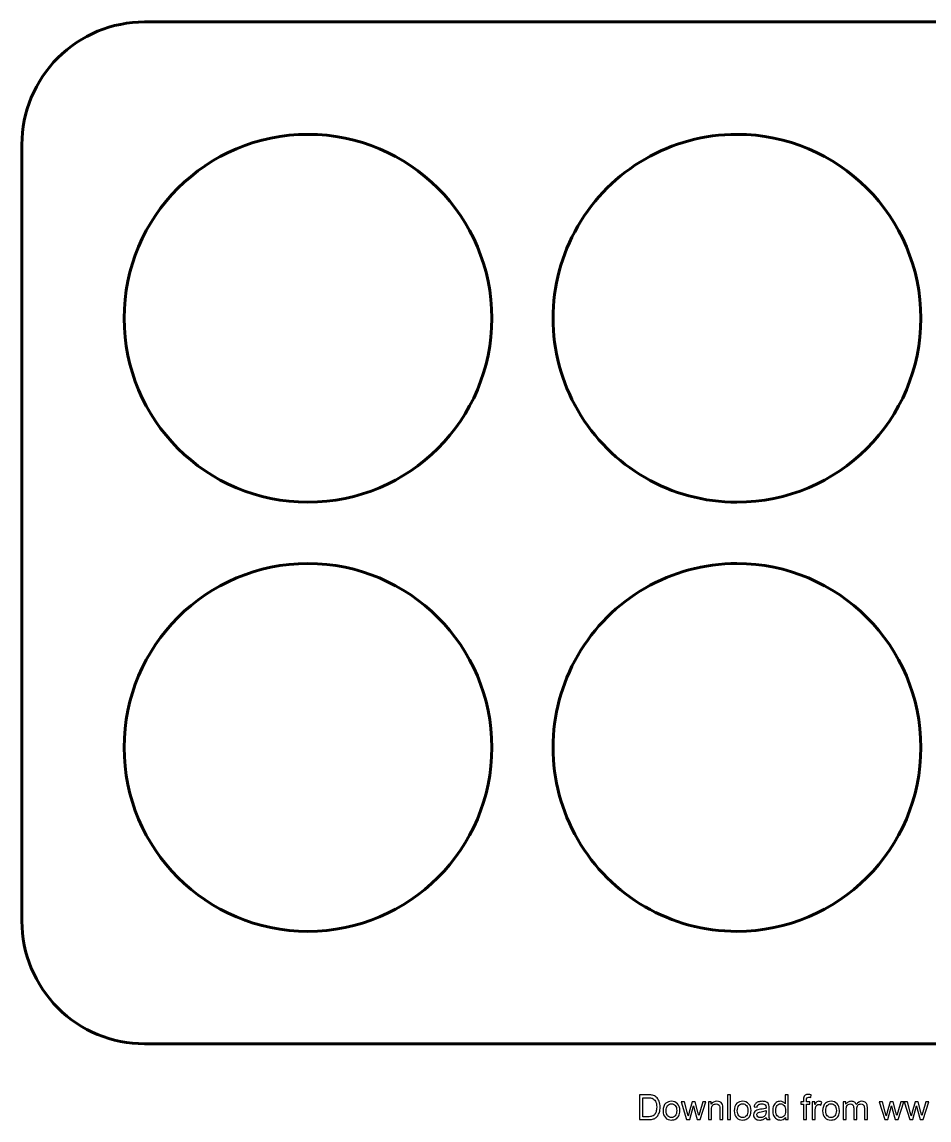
# Model space of a CAD drawing. Header units: millimetres. Extents: x -185 to 167, y -66 to 203.
# Drawn here: x -184.6 to 37.4, y -65.6 to 203 of the extents above; entities that cross this region are included whole.
import ezdxf

# ---------------------------------------------------------------- set-up
doc = ezdxf.new("R2010")
doc.units = ezdxf.units.MM
doc.header["$MEASUREMENT"] = 0
doc.layers.add('Layer 1', color=7, linetype='Continuous')

msp = doc.modelspace()

# ---------------------------------------------------------------- linework, layer by layer
at = {"layer": 'Layer 1', "color": 150, "lineweight": 60}
for points, knots in [([(-154.6373, 203.0031), (-162.5938, 203.0031), (-170.2244, 199.8424), (-175.8505, 194.2163), (-175.8505, 194.2163), (-181.4766, 188.5902), (-184.6373, 180.9596), (-184.6373, 173.0031)], [0, 0, 0, 0, 0.33333333, 0.33333333, 0.33333333, 0.33333333, 1, 1, 1, 1]), ([(-69.6373, 130.5031), (-69.6373, 155.3559), (-89.7844, 175.5031), (-114.6372, 175.5031), (-114.6372, 175.5031), (-139.49, 175.5031), (-159.6372, 155.356), (-159.6373, 130.5032), (-159.6373, 130.5032), (-159.6374, 105.6504), (-139.4903, 85.5032), (-114.6375, 85.5031), (-114.6375, 85.5031), (-89.7847, 85.503), (-69.6374, 105.6501), (-69.6373, 130.5029)], [0, 0, 0, 0, 0.2, 0.2, 0.2, 0.2, 0.4, 0.4, 0.4, 0.4, 0.6, 0.6, 0.6, 0.6, 1, 1, 1, 1]), ([(-9.6373, 175.5031), (-25.7143, 175.5031), (-40.57, 166.9261), (-48.6084, 153.0031), (-48.6084, 153.0031), (-56.6469, 139.0801), (-56.6469, 121.9261), (-48.6084, 108.0031), (-48.6084, 108.0031), (-40.57, 94.0801), (-25.7143, 85.5031), (-9.6373, 85.5031)], [0, 0, 0, 0, 0.25, 0.25, 0.25, 0.25, 0.5, 0.5, 0.5, 0.5, 1, 1, 1, 1]), ([(-9.6373, 85.5031), (15.2155, 85.5031), (35.3626, 105.6502), (35.3627, 130.503), (35.3627, 130.503), (35.3628, 155.3557), (15.2157, 175.503), (-9.6371, 175.5031)], [0, 0, 0, 0, 0.33333333, 0.33333333, 0.33333333, 0.33333333, 1, 1, 1, 1]), ([(-69.6373, 25.5031), (-69.6373, 50.3559), (-89.7844, 70.5031), (-114.6372, 70.5031), (-114.6372, 70.5031), (-139.49, 70.5031), (-159.6372, 50.356), (-159.6373, 25.5032), (-159.6373, 25.5032), (-159.6374, 0.6504), (-139.4903, -19.4968), (-114.6375, -19.4969), (-114.6375, -19.4969), (-89.7847, -19.497), (-69.6374, 0.6501), (-69.6373, 25.5029)], [0, 0, 0, 0, 0.2, 0.2, 0.2, 0.2, 0.4, 0.4, 0.4, 0.4, 0.6, 0.6, 0.6, 0.6, 1, 1, 1, 1]), ([(-9.6373, 70.5031), (-25.7143, 70.5031), (-40.57, 61.9261), (-48.6084, 48.0031), (-48.6084, 48.0031), (-56.6469, 34.0801), (-56.6469, 16.9261), (-48.6084, 3.0031), (-48.6084, 3.0031), (-40.57, -10.9199), (-25.7143, -19.4969), (-9.6373, -19.4969)], [0, 0, 0, 0, 0.25, 0.25, 0.25, 0.25, 0.5, 0.5, 0.5, 0.5, 1, 1, 1, 1]), ([(-9.6373, -19.4969), (15.2155, -19.4969), (35.3626, 0.6502), (35.3627, 25.503), (35.3627, 25.503), (35.3628, 50.3557), (15.2157, 70.503), (-9.6371, 70.5031)], [0, 0, 0, 0, 0.33333333, 0.33333333, 0.33333333, 0.33333333, 1, 1, 1, 1]), ([(-184.6373, -16.9969), (-184.6373, -24.9534), (-181.4766, -32.584), (-175.8505, -38.2101), (-175.8505, -38.2101), (-170.2244, -43.8362), (-162.5938, -46.9969), (-154.6373, -46.9969)], [0, 0, 0, 0, 0.33333333, 0.33333333, 0.33333333, 0.33333333, 1, 1, 1, 1])]:
    msp.add_open_spline(points, degree=3, knots=knots, dxfattribs=at)
for points in [[(-154.6373, 203.0031), (-154.6373, 203.0031), (135.3627, 203.0031), (135.3627, 203.0031)], [(-184.6373, -16.9969), (-184.6373, -16.9969), (-184.6373, 173.0031), (-184.6373, 173.0031)], [(135.3627, -46.9969), (135.3627, -46.9969), (-154.6373, -46.9969), (-154.6373, -46.9969)]]:
    msp.add_open_spline(points, degree=3, dxfattribs=at)
at = {"layer": 'Layer 1', "color": 7}
for points, knots in [([(-33.4663, -65.5563), (-33.4663, -65.5563), (-33.4663, -59.4941), (-33.4663, -59.4941), (-33.4663, -59.4941), (-33.4663, -59.4941), (-31.3778, -59.4941), (-31.3778, -59.4941), (-31.3778, -59.4941), (-30.9065, -59.4941), (-30.5467, -59.5224), (-30.2983, -59.5802), (-30.2983, -59.5802), (-29.9512, -59.6607), (-29.6548, -59.806), (-29.4093, -60.0148), (-29.4093, -60.0148), (-29.089, -60.2858), (-28.8505, -60.6301), (-28.6925, -61.0506), (-28.6925, -61.0506), (-28.533, -61.4711), (-28.454, -61.9523), (-28.454, -62.4928), (-28.454, -62.4928), (-28.454, -62.9528), (-28.5076, -63.3606), (-28.6148, -63.7162), (-28.6148, -63.7162), (-28.7221, -64.0718), (-28.8604, -64.3667), (-29.0283, -64.5996), (-29.0283, -64.5996), (-29.1976, -64.8324), (-29.3811, -65.0158), (-29.5815, -65.1485), (-29.5815, -65.1485), (-29.7804, -65.2825), (-30.0217, -65.3841), (-30.304, -65.4533), (-30.304, -65.4533), (-30.5876, -65.5224), (-30.9121, -65.5563), (-31.279, -65.5563), (-31.279, -65.5563), (-31.279, -65.5563), (-33.4663, -65.5563), (-33.4663, -65.5563)], [0, 0, 0, 0, 0.07692308, 0.07692308, 0.07692308, 0.07692308, 0.15384615, 0.15384615, 0.15384615, 0.15384615, 0.23076923, 0.23076923, 0.23076923, 0.23076923, 0.30769231, 0.30769231, 0.30769231, 0.30769231, 0.38461538, 0.38461538, 0.38461538, 0.38461538, 0.46153846, 0.46153846, 0.46153846, 0.46153846, 0.53846154, 0.53846154, 0.53846154, 0.53846154, 0.61538462, 0.61538462, 0.61538462, 0.61538462, 0.69230769, 0.69230769, 0.69230769, 0.69230769, 0.76923077, 0.76923077, 0.76923077, 0.76923077, 0.84615385, 0.84615385, 0.84615385, 0.84615385, 1, 1, 1, 1]), ([(-32.6619, -64.8451), (-32.6619, -64.8451), (-31.3693, -64.8451), (-31.3693, -64.8451), (-31.3693, -64.8451), (-30.97, -64.8451), (-30.6567, -64.8084), (-30.4295, -64.7336), (-30.4295, -64.7336), (-30.2024, -64.6588), (-30.0217, -64.5544), (-29.8863, -64.4189), (-29.8863, -64.4189), (-29.6972, -64.2284), (-29.549, -63.9716), (-29.4432, -63.6499), (-29.4432, -63.6499), (-29.3373, -63.3281), (-29.2837, -62.9387), (-29.2837, -62.4801), (-29.2837, -62.4801), (-29.2837, -61.8451), (-29.3881, -61.3568), (-29.5956, -61.0153), (-29.5956, -61.0153), (-29.803, -60.6738), (-30.0556, -60.4452), (-30.3533, -60.3295), (-30.3533, -60.3295), (-30.5678, -60.2463), (-30.9136, -60.2053), (-31.3905, -60.2053), (-31.3905, -60.2053), (-31.3905, -60.2053), (-32.6619, -60.2053), (-32.6619, -60.2053), (-32.6619, -60.2053), (-32.6619, -60.2053), (-32.6619, -64.8451), (-32.6619, -64.8451)], [0, 0, 0, 0, 0.09090909, 0.09090909, 0.09090909, 0.09090909, 0.18181818, 0.18181818, 0.18181818, 0.18181818, 0.27272727, 0.27272727, 0.27272727, 0.27272727, 0.36363636, 0.36363636, 0.36363636, 0.36363636, 0.45454545, 0.45454545, 0.45454545, 0.45454545, 0.54545455, 0.54545455, 0.54545455, 0.54545455, 0.63636364, 0.63636364, 0.63636364, 0.63636364, 0.72727273, 0.72727273, 0.72727273, 0.72727273, 0.81818182, 0.81818182, 0.81818182, 0.81818182, 1, 1, 1, 1]), ([(-27.7244, -63.3592), (-27.7244, -62.5478), (-27.4986, -61.9467), (-27.0457, -61.5558), (-27.0457, -61.5558), (-26.6689, -61.2312), (-26.2074, -61.0689), (-25.6642, -61.0689), (-25.6642, -61.0689), (-25.0616, -61.0689), (-24.5677, -61.2665), (-24.1839, -61.6616), (-24.1839, -61.6616), (-23.8015, -62.0553), (-23.6096, -62.6014), (-23.6096, -63.2971), (-23.6096, -63.2971), (-23.6096, -63.8615), (-23.6942, -64.3046), (-23.8636, -64.6278), (-23.8636, -64.6278), (-24.0329, -64.9509), (-24.2799, -65.2021), (-24.6044, -65.3813), (-24.6044, -65.3813), (-24.9276, -65.5605), (-25.2818, -65.6494), (-25.6642, -65.6494), (-25.6642, -65.6494), (-26.2794, -65.6494), (-26.7761, -65.4533), (-27.1557, -65.0596), (-27.1557, -65.0596), (-27.5353, -64.6659), (-27.7244, -64.0986), (-27.7244, -63.3592)], [0, 0, 0, 0, 0.1, 0.1, 0.1, 0.1, 0.2, 0.2, 0.2, 0.2, 0.3, 0.3, 0.3, 0.3, 0.4, 0.4, 0.4, 0.4, 0.5, 0.5, 0.5, 0.5, 0.6, 0.6, 0.6, 0.6, 0.7, 0.7, 0.7, 0.7, 0.8, 0.8, 0.8, 0.8, 1, 1, 1, 1]), ([(-26.9624, -63.3606), (-26.9624, -63.9222), (-26.8396, -64.3427), (-26.5941, -64.6207), (-26.5941, -64.6207), (-26.3471, -64.9001), (-26.0381, -65.0398), (-25.6642, -65.0398), (-25.6642, -65.0398), (-25.2945, -65.0398), (-24.9868, -64.9001), (-24.7399, -64.6193), (-24.7399, -64.6193), (-24.4944, -64.3385), (-24.3716, -63.9109), (-24.3716, -63.3366), (-24.3716, -63.3366), (-24.3716, -62.7947), (-24.4958, -62.3841), (-24.7427, -62.1061), (-24.7427, -62.1061), (-24.9897, -61.8267), (-25.2973, -61.687), (-25.6642, -61.687), (-25.6642, -61.687), (-26.0381, -61.687), (-26.3471, -61.8253), (-26.5941, -62.1033), (-26.5941, -62.1033), (-26.8396, -62.3813), (-26.9624, -62.8004), (-26.9624, -63.3606)], [0, 0, 0, 0, 0.11111111, 0.11111111, 0.11111111, 0.11111111, 0.22222222, 0.22222222, 0.22222222, 0.22222222, 0.33333333, 0.33333333, 0.33333333, 0.33333333, 0.44444444, 0.44444444, 0.44444444, 0.44444444, 0.55555556, 0.55555556, 0.55555556, 0.55555556, 0.66666667, 0.66666667, 0.66666667, 0.66666667, 0.77777778, 0.77777778, 0.77777778, 0.77777778, 1, 1, 1, 1]), ([(-21.9459, -65.5563), (-21.9459, -65.5563), (-23.2737, -61.1621), (-23.2737, -61.1621), (-23.2737, -61.1621), (-23.2737, -61.1621), (-22.4948, -61.1621), (-22.4948, -61.1621), (-22.4948, -61.1621), (-22.4948, -61.1621), (-21.7935, -63.6979), (-21.7935, -63.6979), (-21.7935, -63.6979), (-21.7935, -63.6979), (-21.5451, -64.6419), (-21.5451, -64.6419), (-21.5451, -64.6419), (-21.5352, -64.5953), (-21.459, -64.2934), (-21.3179, -63.736), (-21.3179, -63.736), (-21.3179, -63.736), (-20.6222, -61.1621), (-20.6222, -61.1621), (-20.6222, -61.1621), (-20.6222, -61.1621), (-19.8588, -61.1621), (-19.8588, -61.1621), (-19.8588, -61.1621), (-19.8588, -61.1621), (-19.197, -63.7134), (-19.197, -63.7134), (-19.197, -63.7134), (-19.197, -63.7134), (-18.9811, -64.5502), (-18.9811, -64.5502), (-18.9811, -64.5502), (-18.9811, -64.5502), (-18.7285, -63.7021), (-18.7285, -63.7021), (-18.7285, -63.7021), (-18.7285, -63.7021), (-17.9693, -61.1621), (-17.9693, -61.1621), (-17.9693, -61.1621), (-17.9693, -61.1621), (-17.2454, -61.1621), (-17.2454, -61.1621), (-17.2454, -61.1621), (-17.2454, -61.1621), (-18.6241, -65.5563), (-18.6241, -65.5563), (-18.6241, -65.5563), (-18.6241, -65.5563), (-19.3946, -65.5563), (-19.3946, -65.5563), (-19.3946, -65.5563), (-19.3946, -65.5563), (-20.0917, -62.9274), (-20.0917, -62.9274), (-20.0917, -62.9274), (-20.0917, -62.9274), (-20.2681, -62.1753), (-20.2681, -62.1753), (-20.2681, -62.1753), (-20.2681, -62.1753), (-21.1571, -65.5563), (-21.1571, -65.5563), (-21.1571, -65.5563), (-21.1571, -65.5563), (-21.9459, -65.5563), (-21.9459, -65.5563)], [0, 0, 0, 0, 0.05263158, 0.05263158, 0.05263158, 0.05263158, 0.10526316, 0.10526316, 0.10526316, 0.10526316, 0.15789474, 0.15789474, 0.15789474, 0.15789474, 0.21052632, 0.21052632, 0.21052632, 0.21052632, 0.26315789, 0.26315789, 0.26315789, 0.26315789, 0.31578947, 0.31578947, 0.31578947, 0.31578947, 0.36842105, 0.36842105, 0.36842105, 0.36842105, 0.42105263, 0.42105263, 0.42105263, 0.42105263, 0.47368421, 0.47368421, 0.47368421, 0.47368421, 0.52631579, 0.52631579, 0.52631579, 0.52631579, 0.57894737, 0.57894737, 0.57894737, 0.57894737, 0.63157895, 0.63157895, 0.63157895, 0.63157895, 0.68421053, 0.68421053, 0.68421053, 0.68421053, 0.73684211, 0.73684211, 0.73684211, 0.73684211, 0.78947368, 0.78947368, 0.78947368, 0.78947368, 0.84210526, 0.84210526, 0.84210526, 0.84210526, 0.89473684, 0.89473684, 0.89473684, 0.89473684, 1, 1, 1, 1]), ([(-16.6217, -65.5563), (-16.6217, -65.5563), (-16.6217, -61.1621), (-16.6217, -61.1621), (-16.6217, -61.1621), (-16.6217, -61.1621), (-15.9528, -61.1621), (-15.9528, -61.1621), (-15.9528, -61.1621), (-15.9528, -61.1621), (-15.9528, -61.7858), (-15.9528, -61.7858), (-15.9528, -61.7858), (-15.6311, -61.3074), (-15.1654, -61.0689), (-14.5572, -61.0689), (-14.5572, -61.0689), (-14.2919, -61.0689), (-14.0492, -61.1169), (-13.8277, -61.2115), (-13.8277, -61.2115), (-13.6061, -61.306), (-13.4396, -61.4316), (-13.3296, -61.5854), (-13.3296, -61.5854), (-13.2195, -61.7392), (-13.1419, -61.9227), (-13.0981, -62.1343), (-13.0981, -62.1343), (-13.0713, -62.2726), (-13.0572, -62.5139), (-13.0572, -62.8582), (-13.0572, -62.8582), (-13.0572, -62.8582), (-13.0572, -65.5563), (-13.0572, -65.5563), (-13.0572, -65.5563), (-13.0572, -65.5563), (-13.8023, -65.5563), (-13.8023, -65.5563), (-13.8023, -65.5563), (-13.8023, -65.5563), (-13.8023, -62.8865), (-13.8023, -62.8865), (-13.8023, -62.8865), (-13.8023, -62.5831), (-13.8305, -62.3559), (-13.8884, -62.2063), (-13.8884, -62.2063), (-13.9462, -62.0567), (-14.0492, -61.9368), (-14.196, -61.8465), (-14.196, -61.8465), (-14.3427, -61.7576), (-14.5163, -61.7124), (-14.7139, -61.7124), (-14.7139, -61.7124), (-15.03, -61.7124), (-15.3023, -61.8126), (-15.5323, -62.0144), (-15.5323, -62.0144), (-15.7623, -62.2148), (-15.8766, -62.5972), (-15.8766, -63.1588), (-15.8766, -63.1588), (-15.8766, -63.1588), (-15.8766, -65.5563), (-15.8766, -65.5563), (-15.8766, -65.5563), (-15.8766, -65.5563), (-16.6217, -65.5563), (-16.6217, -65.5563)], [0, 0, 0, 0, 0.05263158, 0.05263158, 0.05263158, 0.05263158, 0.10526316, 0.10526316, 0.10526316, 0.10526316, 0.15789474, 0.15789474, 0.15789474, 0.15789474, 0.21052632, 0.21052632, 0.21052632, 0.21052632, 0.26315789, 0.26315789, 0.26315789, 0.26315789, 0.31578947, 0.31578947, 0.31578947, 0.31578947, 0.36842105, 0.36842105, 0.36842105, 0.36842105, 0.42105263, 0.42105263, 0.42105263, 0.42105263, 0.47368421, 0.47368421, 0.47368421, 0.47368421, 0.52631579, 0.52631579, 0.52631579, 0.52631579, 0.57894737, 0.57894737, 0.57894737, 0.57894737, 0.63157895, 0.63157895, 0.63157895, 0.63157895, 0.68421053, 0.68421053, 0.68421053, 0.68421053, 0.73684211, 0.73684211, 0.73684211, 0.73684211, 0.78947368, 0.78947368, 0.78947368, 0.78947368, 0.84210526, 0.84210526, 0.84210526, 0.84210526, 0.89473684, 0.89473684, 0.89473684, 0.89473684, 1, 1, 1, 1]), ([(-11.9297, -65.5563), (-11.9297, -65.5563), (-11.9297, -59.4941), (-11.9297, -59.4941), (-11.9297, -59.4941), (-11.9297, -59.4941), (-11.1847, -59.4941), (-11.1847, -59.4941), (-11.1847, -59.4941), (-11.1847, -59.4941), (-11.1847, -65.5563), (-11.1847, -65.5563), (-11.1847, -65.5563), (-11.1847, -65.5563), (-11.9297, -65.5563), (-11.9297, -65.5563)], [0, 0, 0, 0, 0.2, 0.2, 0.2, 0.2, 0.4, 0.4, 0.4, 0.4, 0.6, 0.6, 0.6, 0.6, 1, 1, 1, 1]), ([(-10.3112, -63.3592), (-10.3112, -62.5478), (-10.0854, -61.9467), (-9.6325, -61.5558), (-9.6325, -61.5558), (-9.2557, -61.2312), (-8.7942, -61.0689), (-8.251, -61.0689), (-8.251, -61.0689), (-7.6484, -61.0689), (-7.1545, -61.2665), (-6.7707, -61.6616), (-6.7707, -61.6616), (-6.3883, -62.0553), (-6.1964, -62.6014), (-6.1964, -63.2971), (-6.1964, -63.2971), (-6.1964, -63.8615), (-6.281, -64.3046), (-6.4504, -64.6278), (-6.4504, -64.6278), (-6.6197, -64.9509), (-6.8667, -65.2021), (-7.1912, -65.3813), (-7.1912, -65.3813), (-7.5144, -65.5605), (-7.8686, -65.6494), (-8.251, -65.6494), (-8.251, -65.6494), (-8.8662, -65.6494), (-9.3629, -65.4533), (-9.7425, -65.0596), (-9.7425, -65.0596), (-10.1221, -64.6659), (-10.3112, -64.0986), (-10.3112, -63.3592)], [0, 0, 0, 0, 0.1, 0.1, 0.1, 0.1, 0.2, 0.2, 0.2, 0.2, 0.3, 0.3, 0.3, 0.3, 0.4, 0.4, 0.4, 0.4, 0.5, 0.5, 0.5, 0.5, 0.6, 0.6, 0.6, 0.6, 0.7, 0.7, 0.7, 0.7, 0.8, 0.8, 0.8, 0.8, 1, 1, 1, 1]), ([(-9.5492, -63.3606), (-9.5492, -63.9222), (-9.4264, -64.3427), (-9.1809, -64.6207), (-9.1809, -64.6207), (-8.9339, -64.9001), (-8.6249, -65.0398), (-8.251, -65.0398), (-8.251, -65.0398), (-7.8813, -65.0398), (-7.5736, -64.9001), (-7.3267, -64.6193), (-7.3267, -64.6193), (-7.0812, -64.3385), (-6.9584, -63.9109), (-6.9584, -63.3366), (-6.9584, -63.3366), (-6.9584, -62.7947), (-7.0826, -62.3841), (-7.3295, -62.1061), (-7.3295, -62.1061), (-7.5765, -61.8267), (-7.8841, -61.687), (-8.251, -61.687), (-8.251, -61.687), (-8.6249, -61.687), (-8.9339, -61.8253), (-9.1809, -62.1033), (-9.1809, -62.1033), (-9.4264, -62.3813), (-9.5492, -62.8004), (-9.5492, -63.3606)], [0, 0, 0, 0, 0.11111111, 0.11111111, 0.11111111, 0.11111111, 0.22222222, 0.22222222, 0.22222222, 0.22222222, 0.33333333, 0.33333333, 0.33333333, 0.33333333, 0.44444444, 0.44444444, 0.44444444, 0.44444444, 0.55555556, 0.55555556, 0.55555556, 0.55555556, 0.66666667, 0.66666667, 0.66666667, 0.66666667, 0.77777778, 0.77777778, 0.77777778, 0.77777778, 1, 1, 1, 1]), ([(-2.4527, -65.006), (-2.7293, -65.2416), (-2.996, -65.4067), (-3.2514, -65.5041), (-3.2514, -65.5041), (-3.5068, -65.6015), (-3.7805, -65.6494), (-4.0741, -65.6494), (-4.0741, -65.6494), (-4.5567, -65.6494), (-4.9278, -65.5323), (-5.1874, -65.2967), (-5.1874, -65.2967), (-5.4471, -65.0624), (-5.5769, -64.7618), (-5.5769, -64.3964), (-5.5769, -64.3964), (-5.5769, -64.1819), (-5.5275, -63.9857), (-5.4301, -63.8079), (-5.4301, -63.8079), (-5.3314, -63.6301), (-5.203, -63.489), (-5.0449, -63.3818), (-5.0449, -63.3818), (-4.8855, -63.2745), (-4.7077, -63.1927), (-4.5087, -63.1376), (-4.5087, -63.1376), (-4.3619, -63.0995), (-4.1404, -63.0629), (-3.8455, -63.0262), (-3.8455, -63.0262), (-3.2443, -62.9556), (-2.7998, -62.8695), (-2.5162, -62.7708), (-2.5162, -62.7708), (-2.5134, -62.6692), (-2.512, -62.6042), (-2.512, -62.5774), (-2.512, -62.5774), (-2.512, -62.2755), (-2.5825, -62.0624), (-2.7236, -61.9382), (-2.7236, -61.9382), (-2.9141, -61.7703), (-3.1978, -61.687), (-3.5731, -61.687), (-3.5731, -61.687), (-3.9245, -61.687), (-4.1841, -61.7491), (-4.3506, -61.8719), (-4.3506, -61.8719), (-4.5186, -61.9946), (-4.6413, -62.212), (-4.7218, -62.5252), (-4.7218, -62.5252), (-4.7218, -62.5252), (-5.4499, -62.4236), (-5.4499, -62.4236), (-5.4499, -62.4236), (-5.3836, -62.1118), (-5.2749, -61.8592), (-5.1225, -61.6673), (-5.1225, -61.6673), (-4.9701, -61.4754), (-4.75, -61.3286), (-4.4621, -61.2242), (-4.4621, -61.2242), (-4.1757, -61.1212), (-3.8412, -61.0689), (-3.463, -61.0689), (-3.463, -61.0689), (-3.0877, -61.0689), (-2.7815, -61.1127), (-2.5458, -61.2016), (-2.5458, -61.2016), (-2.3116, -61.2905), (-2.138, -61.4006), (-2.0279, -61.5346), (-2.0279, -61.5346), (-1.9179, -61.6687), (-1.8403, -61.838), (-1.7951, -62.0426), (-1.7951, -62.0426), (-1.7711, -62.1696), (-1.7584, -62.3982), (-1.7584, -62.727), (-1.7584, -62.727), (-1.7584, -62.727), (-1.7584, -63.7148), (-1.7584, -63.7148), (-1.7584, -63.7148), (-1.7584, -64.4048), (-1.7429, -64.8409), (-1.7119, -65.0257), (-1.7119, -65.0257), (-1.6822, -65.2106), (-1.6201, -65.387), (-1.5298, -65.5563), (-1.5298, -65.5563), (-1.5298, -65.5563), (-2.3088, -65.5563), (-2.3088, -65.5563), (-2.3088, -65.5563), (-2.3835, -65.3997), (-2.4315, -65.2162), (-2.4527, -65.006)], [0, 0, 0, 0, 0.03571429, 0.03571429, 0.03571429, 0.03571429, 0.07142857, 0.07142857, 0.07142857, 0.07142857, 0.10714286, 0.10714286, 0.10714286, 0.10714286, 0.14285714, 0.14285714, 0.14285714, 0.14285714, 0.17857143, 0.17857143, 0.17857143, 0.17857143, 0.21428571, 0.21428571, 0.21428571, 0.21428571, 0.25, 0.25, 0.25, 0.25, 0.28571429, 0.28571429, 0.28571429, 0.28571429, 0.32142857, 0.32142857, 0.32142857, 0.32142857, 0.35714286, 0.35714286, 0.35714286, 0.35714286, 0.39285714, 0.39285714, 0.39285714, 0.39285714, 0.42857143, 0.42857143, 0.42857143, 0.42857143, 0.46428571, 0.46428571, 0.46428571, 0.46428571, 0.5, 0.5, 0.5, 0.5, 0.53571429, 0.53571429, 0.53571429, 0.53571429, 0.57142857, 0.57142857, 0.57142857, 0.57142857, 0.60714286, 0.60714286, 0.60714286, 0.60714286, 0.64285714, 0.64285714, 0.64285714, 0.64285714, 0.67857143, 0.67857143, 0.67857143, 0.67857143, 0.71428571, 0.71428571, 0.71428571, 0.71428571, 0.75, 0.75, 0.75, 0.75, 0.78571429, 0.78571429, 0.78571429, 0.78571429, 0.82142857, 0.82142857, 0.82142857, 0.82142857, 0.85714286, 0.85714286, 0.85714286, 0.85714286, 0.89285714, 0.89285714, 0.89285714, 0.89285714, 0.92857143, 0.92857143, 0.92857143, 0.92857143, 1, 1, 1, 1]), ([(2.2223, -65.5563), (2.2223, -65.5563), (2.2223, -64.9989), (2.2223, -64.9989), (2.2223, -64.9989), (1.9444, -65.4321), (1.5351, -65.6494), (0.9947, -65.6494), (0.9947, -65.6494), (0.6447, -65.6494), (0.323, -65.5535), (0.0309, -65.3602), (0.0309, -65.3602), (-0.2626, -65.1682), (-0.4898, -64.8987), (-0.6521, -64.5544), (-0.6521, -64.5544), (-0.813, -64.2087), (-0.8934, -63.8122), (-0.8934, -63.3634), (-0.8934, -63.3634), (-0.8934, -62.926), (-0.82, -62.5295), (-0.6747, -62.1724), (-0.6747, -62.1724), (-0.5279, -61.8168), (-0.3092, -61.5431), (-0.0171, -61.354), (-0.0171, -61.354), (0.2736, -61.1635), (0.601, -61.0689), (0.9608, -61.0689), (0.9608, -61.0689), (1.2261, -61.0689), (1.4618, -61.1254), (1.6678, -61.2369), (1.6678, -61.2369), (1.8738, -61.3484), (2.0417, -61.4951), (2.1715, -61.6743), (2.1715, -61.6743), (2.1715, -61.6743), (2.1715, -59.4941), (2.1715, -59.4941), (2.1715, -59.4941), (2.1715, -59.4941), (2.9166, -59.4941), (2.9166, -59.4941), (2.9166, -59.4941), (2.9166, -59.4941), (2.9166, -65.5563), (2.9166, -65.5563), (2.9166, -65.5563), (2.9166, -65.5563), (2.2223, -65.5563), (2.2223, -65.5563)], [0, 0, 0, 0, 0.06666667, 0.06666667, 0.06666667, 0.06666667, 0.13333333, 0.13333333, 0.13333333, 0.13333333, 0.2, 0.2, 0.2, 0.2, 0.26666667, 0.26666667, 0.26666667, 0.26666667, 0.33333333, 0.33333333, 0.33333333, 0.33333333, 0.4, 0.4, 0.4, 0.4, 0.46666667, 0.46666667, 0.46666667, 0.46666667, 0.53333333, 0.53333333, 0.53333333, 0.53333333, 0.6, 0.6, 0.6, 0.6, 0.66666667, 0.66666667, 0.66666667, 0.66666667, 0.73333333, 0.73333333, 0.73333333, 0.73333333, 0.8, 0.8, 0.8, 0.8, 0.86666667, 0.86666667, 0.86666667, 0.86666667, 1, 1, 1, 1]), ([(-0.1314, -63.3648), (-0.1314, -63.9265), (-0.0129, -64.3456), (0.2256, -64.6236), (0.2256, -64.6236), (0.4627, -64.9015), (0.7435, -65.0398), (1.0666, -65.0398), (1.0666, -65.0398), (1.3926, -65.0398), (1.6692, -64.9072), (1.8978, -64.6419), (1.8978, -64.6419), (2.125, -64.3766), (2.2393, -63.9716), (2.2393, -63.4269), (2.2393, -63.4269), (2.2393, -62.8286), (2.1236, -62.3883), (1.8907, -62.1075), (1.8907, -62.1075), (1.6593, -61.8267), (1.3729, -61.687), (1.0328, -61.687), (1.0328, -61.687), (0.7012, -61.687), (0.4246, -61.8211), (0.2016, -62.0906), (0.2016, -62.0906), (-0.0199, -62.3601), (-0.1314, -62.7849), (-0.1314, -63.3648)], [0, 0, 0, 0, 0.11111111, 0.11111111, 0.11111111, 0.11111111, 0.22222222, 0.22222222, 0.22222222, 0.22222222, 0.33333333, 0.33333333, 0.33333333, 0.33333333, 0.44444444, 0.44444444, 0.44444444, 0.44444444, 0.55555556, 0.55555556, 0.55555556, 0.55555556, 0.66666667, 0.66666667, 0.66666667, 0.66666667, 0.77777778, 0.77777778, 0.77777778, 0.77777778, 1, 1, 1, 1]), ([(6.625, -65.5563), (6.625, -65.5563), (6.625, -61.7378), (6.625, -61.7378), (6.625, -61.7378), (6.625, -61.7378), (5.9646, -61.7378), (5.9646, -61.7378), (5.9646, -61.7378), (5.9646, -61.7378), (5.9646, -61.1621), (5.9646, -61.1621), (5.9646, -61.1621), (5.9646, -61.1621), (6.625, -61.1621), (6.625, -61.1621), (6.625, -61.1621), (6.625, -61.1621), (6.625, -60.6964), (6.625, -60.6964), (6.625, -60.6964), (6.625, -60.4015), (6.6504, -60.1828), (6.7026, -60.0402), (6.7026, -60.0402), (6.7746, -59.8483), (6.8988, -59.6917), (7.0794, -59.5718), (7.0794, -59.5718), (7.2586, -59.4518), (7.5112, -59.3925), (7.8357, -59.3925), (7.8357, -59.3925), (8.046, -59.3925), (8.2774, -59.4179), (8.5314, -59.4673), (8.5314, -59.4673), (8.5314, -59.4673), (8.4199, -60.1193), (8.4199, -60.1193), (8.4199, -60.1193), (8.2647, -60.0925), (8.1194, -60.0783), (7.9811, -60.0783), (7.9811, -60.0783), (7.7553, -60.0783), (7.5959, -60.1263), (7.5013, -60.2223), (7.5013, -60.2223), (7.4082, -60.3182), (7.3616, -60.4974), (7.3616, -60.7599), (7.3616, -60.7599), (7.3616, -60.7599), (7.3616, -61.1621), (7.3616, -61.1621), (7.3616, -61.1621), (7.3616, -61.1621), (8.2167, -61.1621), (8.2167, -61.1621), (8.2167, -61.1621), (8.2167, -61.1621), (8.2167, -61.7378), (8.2167, -61.7378), (8.2167, -61.7378), (8.2167, -61.7378), (7.3701, -61.7378), (7.3701, -61.7378), (7.3701, -61.7378), (7.3701, -61.7378), (7.3701, -65.5563), (7.3701, -65.5563), (7.3701, -65.5563), (7.3701, -65.5563), (6.625, -65.5563), (6.625, -65.5563)], [0, 0, 0, 0, 0.05, 0.05, 0.05, 0.05, 0.1, 0.1, 0.1, 0.1, 0.15, 0.15, 0.15, 0.15, 0.2, 0.2, 0.2, 0.2, 0.25, 0.25, 0.25, 0.25, 0.3, 0.3, 0.3, 0.3, 0.35, 0.35, 0.35, 0.35, 0.4, 0.4, 0.4, 0.4, 0.45, 0.45, 0.45, 0.45, 0.5, 0.5, 0.5, 0.5, 0.55, 0.55, 0.55, 0.55, 0.6, 0.6, 0.6, 0.6, 0.65, 0.65, 0.65, 0.65, 0.7, 0.7, 0.7, 0.7, 0.75, 0.75, 0.75, 0.75, 0.8, 0.8, 0.8, 0.8, 0.85, 0.85, 0.85, 0.85, 0.9, 0.9, 0.9, 0.9, 1, 1, 1, 1]), ([(8.791, -65.5563), (8.791, -65.5563), (8.791, -61.1621), (8.791, -61.1621), (8.791, -61.1621), (8.791, -61.1621), (9.4599, -61.1621), (9.4599, -61.1621), (9.4599, -61.1621), (9.4599, -61.1621), (9.4599, -61.8352), (9.4599, -61.8352), (9.4599, -61.8352), (9.6306, -61.5233), (9.7887, -61.3173), (9.934, -61.2185), (9.934, -61.2185), (10.0794, -61.1183), (10.2388, -61.0689), (10.4124, -61.0689), (10.4124, -61.0689), (10.6636, -61.0689), (10.919, -61.148), (11.1786, -61.3046), (11.1786, -61.3046), (11.1786, -61.3046), (10.9134, -61.9918), (10.9134, -61.9918), (10.9134, -61.9918), (10.7327, -61.8902), (10.5521, -61.8394), (10.3715, -61.8394), (10.3715, -61.8394), (10.2092, -61.8394), (10.0639, -61.8888), (9.9355, -61.9862), (9.9355, -61.9862), (9.807, -62.0835), (9.7153, -62.219), (9.6603, -62.3926), (9.6603, -62.3926), (9.577, -62.6565), (9.5361, -62.9457), (9.5361, -63.2604), (9.5361, -63.2604), (9.5361, -63.2604), (9.5361, -65.5563), (9.5361, -65.5563), (9.5361, -65.5563), (9.5361, -65.5563), (8.791, -65.5563), (8.791, -65.5563)], [0, 0, 0, 0, 0.07142857, 0.07142857, 0.07142857, 0.07142857, 0.14285714, 0.14285714, 0.14285714, 0.14285714, 0.21428571, 0.21428571, 0.21428571, 0.21428571, 0.28571429, 0.28571429, 0.28571429, 0.28571429, 0.35714286, 0.35714286, 0.35714286, 0.35714286, 0.42857143, 0.42857143, 0.42857143, 0.42857143, 0.5, 0.5, 0.5, 0.5, 0.57142857, 0.57142857, 0.57142857, 0.57142857, 0.64285714, 0.64285714, 0.64285714, 0.64285714, 0.71428571, 0.71428571, 0.71428571, 0.71428571, 0.78571429, 0.78571429, 0.78571429, 0.78571429, 0.85714286, 0.85714286, 0.85714286, 0.85714286, 1, 1, 1, 1]), ([(11.3395, -63.3592), (11.3395, -62.5478), (11.5653, -61.9467), (12.0182, -61.5558), (12.0182, -61.5558), (12.395, -61.2312), (12.8565, -61.0689), (13.3997, -61.0689), (13.3997, -61.0689), (14.0023, -61.0689), (14.4962, -61.2665), (14.88, -61.6616), (14.88, -61.6616), (15.2624, -62.0553), (15.4543, -62.6014), (15.4543, -63.2971), (15.4543, -63.2971), (15.4543, -63.8615), (15.3697, -64.3046), (15.2003, -64.6278), (15.2003, -64.6278), (15.031, -64.9509), (14.784, -65.2021), (14.4595, -65.3813), (14.4595, -65.3813), (14.1363, -65.5605), (13.7821, -65.6494), (13.3997, -65.6494), (13.3997, -65.6494), (12.7845, -65.6494), (12.2878, -65.4533), (11.9082, -65.0596), (11.9082, -65.0596), (11.5286, -64.6659), (11.3395, -64.0986), (11.3395, -63.3592)], [0, 0, 0, 0, 0.1, 0.1, 0.1, 0.1, 0.2, 0.2, 0.2, 0.2, 0.3, 0.3, 0.3, 0.3, 0.4, 0.4, 0.4, 0.4, 0.5, 0.5, 0.5, 0.5, 0.6, 0.6, 0.6, 0.6, 0.7, 0.7, 0.7, 0.7, 0.8, 0.8, 0.8, 0.8, 1, 1, 1, 1]), ([(12.1015, -63.3606), (12.1015, -63.9222), (12.2243, -64.3427), (12.4698, -64.6207), (12.4698, -64.6207), (12.7168, -64.9001), (13.0258, -65.0398), (13.3997, -65.0398), (13.3997, -65.0398), (13.7694, -65.0398), (14.0771, -64.9001), (14.324, -64.6193), (14.324, -64.6193), (14.5695, -64.3385), (14.6923, -63.9109), (14.6923, -63.3366), (14.6923, -63.3366), (14.6923, -62.7947), (14.5681, -62.3841), (14.3212, -62.1061), (14.3212, -62.1061), (14.0742, -61.8267), (13.7666, -61.687), (13.3997, -61.687), (13.3997, -61.687), (13.0258, -61.687), (12.7168, -61.8253), (12.4698, -62.1033), (12.4698, -62.1033), (12.2243, -62.3813), (12.1015, -62.8004), (12.1015, -63.3606)], [0, 0, 0, 0, 0.11111111, 0.11111111, 0.11111111, 0.11111111, 0.22222222, 0.22222222, 0.22222222, 0.22222222, 0.33333333, 0.33333333, 0.33333333, 0.33333333, 0.44444444, 0.44444444, 0.44444444, 0.44444444, 0.55555556, 0.55555556, 0.55555556, 0.55555556, 0.66666667, 0.66666667, 0.66666667, 0.66666667, 0.77777778, 0.77777778, 0.77777778, 0.77777778, 1, 1, 1, 1]), ([(16.3278, -65.5563), (16.3278, -65.5563), (16.3278, -61.1621), (16.3278, -61.1621), (16.3278, -61.1621), (16.3278, -61.1621), (16.9967, -61.1621), (16.9967, -61.1621), (16.9967, -61.1621), (16.9967, -61.1621), (16.9967, -61.783), (16.9967, -61.783), (16.9967, -61.783), (17.1335, -61.5685), (17.317, -61.3949), (17.5456, -61.2651), (17.5456, -61.2651), (17.7742, -61.1339), (18.0338, -61.0689), (18.3259, -61.0689), (18.3259, -61.0689), (18.6505, -61.0689), (18.9172, -61.1367), (19.1246, -61.2707), (19.1246, -61.2707), (19.3321, -61.4062), (19.4788, -61.5939), (19.5635, -61.8366), (19.5635, -61.8366), (19.9134, -61.3244), (20.3664, -61.0689), (20.9252, -61.0689), (20.9252, -61.0689), (21.3627, -61.0689), (21.6999, -61.1889), (21.9342, -61.4302), (21.9342, -61.4302), (22.1698, -61.6715), (22.2884, -62.0426), (22.2884, -62.5436), (22.2884, -62.5436), (22.2884, -62.5436), (22.2884, -65.5563), (22.2884, -65.5563), (22.2884, -65.5563), (22.2884, -65.5563), (21.5433, -65.5563), (21.5433, -65.5563), (21.5433, -65.5563), (21.5433, -65.5563), (21.5433, -62.7905), (21.5433, -62.7905), (21.5433, -62.7905), (21.5433, -62.4942), (21.5179, -62.2797), (21.4699, -62.1485), (21.4699, -62.1485), (21.4219, -62.0172), (21.3344, -61.9128), (21.206, -61.8324), (21.206, -61.8324), (21.079, -61.7519), (20.9295, -61.7124), (20.7587, -61.7124), (20.7587, -61.7124), (20.4483, -61.7124), (20.1914, -61.8154), (19.9868, -62.02), (19.9868, -62.02), (19.7822, -62.2261), (19.6806, -62.5549), (19.6806, -63.0064), (19.6806, -63.0064), (19.6806, -63.0064), (19.6806, -65.5563), (19.6806, -65.5563), (19.6806, -65.5563), (19.6806, -65.5563), (18.9355, -65.5563), (18.9355, -65.5563), (18.9355, -65.5563), (18.9355, -65.5563), (18.9355, -62.7044), (18.9355, -62.7044), (18.9355, -62.7044), (18.9355, -62.3742), (18.8749, -62.1259), (18.7535, -61.9608), (18.7535, -61.9608), (18.6322, -61.7957), (18.4332, -61.7124), (18.158, -61.7124), (18.158, -61.7124), (17.9492, -61.7124), (17.7559, -61.7675), (17.5781, -61.8775), (17.5781, -61.8775), (17.4003, -61.9876), (17.2718, -62.1485), (17.1914, -62.3615), (17.1914, -62.3615), (17.1124, -62.5732), (17.0729, -62.8794), (17.0729, -63.2788), (17.0729, -63.2788), (17.0729, -63.2788), (17.0729, -65.5563), (17.0729, -65.5563), (17.0729, -65.5563), (17.0729, -65.5563), (16.3278, -65.5563), (16.3278, -65.5563)], [0, 0, 0, 0, 0.03448276, 0.03448276, 0.03448276, 0.03448276, 0.06896552, 0.06896552, 0.06896552, 0.06896552, 0.10344828, 0.10344828, 0.10344828, 0.10344828, 0.13793103, 0.13793103, 0.13793103, 0.13793103, 0.17241379, 0.17241379, 0.17241379, 0.17241379, 0.20689655, 0.20689655, 0.20689655, 0.20689655, 0.24137931, 0.24137931, 0.24137931, 0.24137931, 0.27586207, 0.27586207, 0.27586207, 0.27586207, 0.31034483, 0.31034483, 0.31034483, 0.31034483, 0.34482759, 0.34482759, 0.34482759, 0.34482759, 0.37931034, 0.37931034, 0.37931034, 0.37931034, 0.4137931, 0.4137931, 0.4137931, 0.4137931, 0.44827586, 0.44827586, 0.44827586, 0.44827586, 0.48275862, 0.48275862, 0.48275862, 0.48275862, 0.51724138, 0.51724138, 0.51724138, 0.51724138, 0.55172414, 0.55172414, 0.55172414, 0.55172414, 0.5862069, 0.5862069, 0.5862069, 0.5862069, 0.62068966, 0.62068966, 0.62068966, 0.62068966, 0.65517241, 0.65517241, 0.65517241, 0.65517241, 0.68965517, 0.68965517, 0.68965517, 0.68965517, 0.72413793, 0.72413793, 0.72413793, 0.72413793, 0.75862069, 0.75862069, 0.75862069, 0.75862069, 0.79310345, 0.79310345, 0.79310345, 0.79310345, 0.82758621, 0.82758621, 0.82758621, 0.82758621, 0.86206897, 0.86206897, 0.86206897, 0.86206897, 0.89655172, 0.89655172, 0.89655172, 0.89655172, 0.93103448, 0.93103448, 0.93103448, 0.93103448, 1, 1, 1, 1]), ([(26.5231, -65.5563), (26.5231, -65.5563), (25.1953, -61.1621), (25.1953, -61.1621), (25.1953, -61.1621), (25.1953, -61.1621), (25.9742, -61.1621), (25.9742, -61.1621), (25.9742, -61.1621), (25.9742, -61.1621), (26.6755, -63.6979), (26.6755, -63.6979), (26.6755, -63.6979), (26.6755, -63.6979), (26.9239, -64.6419), (26.9239, -64.6419), (26.9239, -64.6419), (26.9338, -64.5953), (27.01, -64.2934), (27.1511, -63.736), (27.1511, -63.736), (27.1511, -63.736), (27.8468, -61.1621), (27.8468, -61.1621), (27.8468, -61.1621), (27.8468, -61.1621), (28.6102, -61.1621), (28.6102, -61.1621), (28.6102, -61.1621), (28.6102, -61.1621), (29.272, -63.7134), (29.272, -63.7134), (29.272, -63.7134), (29.272, -63.7134), (29.4879, -64.5502), (29.4879, -64.5502), (29.4879, -64.5502), (29.4879, -64.5502), (29.7405, -63.7021), (29.7405, -63.7021), (29.7405, -63.7021), (29.7405, -63.7021), (30.4997, -61.1621), (30.4997, -61.1621), (30.4997, -61.1621), (30.4997, -61.1621), (31.2236, -61.1621), (31.2236, -61.1621), (31.2236, -61.1621), (31.2236, -61.1621), (29.8449, -65.5563), (29.8449, -65.5563), (29.8449, -65.5563), (29.8449, -65.5563), (29.0744, -65.5563), (29.0744, -65.5563), (29.0744, -65.5563), (29.0744, -65.5563), (28.3773, -62.9274), (28.3773, -62.9274), (28.3773, -62.9274), (28.3773, -62.9274), (28.2009, -62.1753), (28.2009, -62.1753), (28.2009, -62.1753), (28.2009, -62.1753), (27.3119, -65.5563), (27.3119, -65.5563), (27.3119, -65.5563), (27.3119, -65.5563), (26.5231, -65.5563), (26.5231, -65.5563)], [0, 0, 0, 0, 0.05263158, 0.05263158, 0.05263158, 0.05263158, 0.10526316, 0.10526316, 0.10526316, 0.10526316, 0.15789474, 0.15789474, 0.15789474, 0.15789474, 0.21052632, 0.21052632, 0.21052632, 0.21052632, 0.26315789, 0.26315789, 0.26315789, 0.26315789, 0.31578947, 0.31578947, 0.31578947, 0.31578947, 0.36842105, 0.36842105, 0.36842105, 0.36842105, 0.42105263, 0.42105263, 0.42105263, 0.42105263, 0.47368421, 0.47368421, 0.47368421, 0.47368421, 0.52631579, 0.52631579, 0.52631579, 0.52631579, 0.57894737, 0.57894737, 0.57894737, 0.57894737, 0.63157895, 0.63157895, 0.63157895, 0.63157895, 0.68421053, 0.68421053, 0.68421053, 0.68421053, 0.73684211, 0.73684211, 0.73684211, 0.73684211, 0.78947368, 0.78947368, 0.78947368, 0.78947368, 0.84210526, 0.84210526, 0.84210526, 0.84210526, 0.89473684, 0.89473684, 0.89473684, 0.89473684, 1, 1, 1, 1]), ([(32.6375, -65.5563), (32.6375, -65.5563), (31.3097, -61.1621), (31.3097, -61.1621), (31.3097, -61.1621), (31.3097, -61.1621), (32.0886, -61.1621), (32.0886, -61.1621), (32.0886, -61.1621), (32.0886, -61.1621), (32.7899, -63.6979), (32.7899, -63.6979), (32.7899, -63.6979), (32.7899, -63.6979), (33.0383, -64.6419), (33.0383, -64.6419), (33.0383, -64.6419), (33.0482, -64.5953), (33.1244, -64.2934), (33.2655, -63.736), (33.2655, -63.736), (33.2655, -63.736), (33.9612, -61.1621), (33.9612, -61.1621), (33.9612, -61.1621), (33.9612, -61.1621), (34.7246, -61.1621), (34.7246, -61.1621), (34.7246, -61.1621), (34.7246, -61.1621), (35.3864, -63.7134), (35.3864, -63.7134), (35.3864, -63.7134), (35.3864, -63.7134), (35.6023, -64.5502), (35.6023, -64.5502), (35.6023, -64.5502), (35.6023, -64.5502), (35.8549, -63.7021), (35.8549, -63.7021), (35.8549, -63.7021), (35.8549, -63.7021), (36.6141, -61.1621), (36.6141, -61.1621), (36.6141, -61.1621), (36.6141, -61.1621), (37.338, -61.1621), (37.338, -61.1621), (37.338, -61.1621), (37.338, -61.1621), (35.9593, -65.5563), (35.9593, -65.5563), (35.9593, -65.5563), (35.9593, -65.5563), (35.1888, -65.5563), (35.1888, -65.5563), (35.1888, -65.5563), (35.1888, -65.5563), (34.4917, -62.9274), (34.4917, -62.9274), (34.4917, -62.9274), (34.4917, -62.9274), (34.3153, -62.1753), (34.3153, -62.1753), (34.3153, -62.1753), (34.3153, -62.1753), (33.4263, -65.5563), (33.4263, -65.5563), (33.4263, -65.5563), (33.4263, -65.5563), (32.6375, -65.5563), (32.6375, -65.5563)], [0, 0, 0, 0, 0.05263158, 0.05263158, 0.05263158, 0.05263158, 0.10526316, 0.10526316, 0.10526316, 0.10526316, 0.15789474, 0.15789474, 0.15789474, 0.15789474, 0.21052632, 0.21052632, 0.21052632, 0.21052632, 0.26315789, 0.26315789, 0.26315789, 0.26315789, 0.31578947, 0.31578947, 0.31578947, 0.31578947, 0.36842105, 0.36842105, 0.36842105, 0.36842105, 0.42105263, 0.42105263, 0.42105263, 0.42105263, 0.47368421, 0.47368421, 0.47368421, 0.47368421, 0.52631579, 0.52631579, 0.52631579, 0.52631579, 0.57894737, 0.57894737, 0.57894737, 0.57894737, 0.63157895, 0.63157895, 0.63157895, 0.63157895, 0.68421053, 0.68421053, 0.68421053, 0.68421053, 0.73684211, 0.73684211, 0.73684211, 0.73684211, 0.78947368, 0.78947368, 0.78947368, 0.78947368, 0.84210526, 0.84210526, 0.84210526, 0.84210526, 0.89473684, 0.89473684, 0.89473684, 0.89473684, 1, 1, 1, 1]), ([(-2.512, -63.355), (-2.7829, -63.465), (-3.1893, -63.5582), (-3.7312, -63.6344), (-3.7312, -63.6344), (-4.0388, -63.6781), (-4.2561, -63.7275), (-4.3831, -63.7825), (-4.3831, -63.7825), (-4.5101, -63.8376), (-4.6075, -63.918), (-4.6766, -64.0224), (-4.6766, -64.0224), (-4.7458, -64.1282), (-4.781, -64.2454), (-4.781, -64.3752), (-4.781, -64.3752), (-4.781, -64.5713), (-4.7062, -64.7364), (-4.5553, -64.8677), (-4.5553, -64.8677), (-4.4043, -64.9989), (-4.1841, -65.0652), (-3.8948, -65.0652), (-3.8948, -65.0652), (-3.6084, -65.0652), (-3.353, -65.0031), (-3.1286, -64.8776), (-3.1286, -64.8776), (-2.9057, -64.7534), (-2.7406, -64.5826), (-2.6361, -64.3667), (-2.6361, -64.3667), (-2.5557, -64.1988), (-2.5162, -63.9519), (-2.5162, -63.6259), (-2.5162, -63.6259), (-2.5162, -63.6259), (-2.512, -63.355), (-2.512, -63.355)], [0, 0, 0, 0, 0.09090909, 0.09090909, 0.09090909, 0.09090909, 0.18181818, 0.18181818, 0.18181818, 0.18181818, 0.27272727, 0.27272727, 0.27272727, 0.27272727, 0.36363636, 0.36363636, 0.36363636, 0.36363636, 0.45454545, 0.45454545, 0.45454545, 0.45454545, 0.54545455, 0.54545455, 0.54545455, 0.54545455, 0.63636364, 0.63636364, 0.63636364, 0.63636364, 0.72727273, 0.72727273, 0.72727273, 0.72727273, 0.81818182, 0.81818182, 0.81818182, 0.81818182, 1, 1, 1, 1])]:
    msp.add_open_spline(points, degree=3, knots=knots, dxfattribs=at)

doc.saveas('drawing.dxf')
